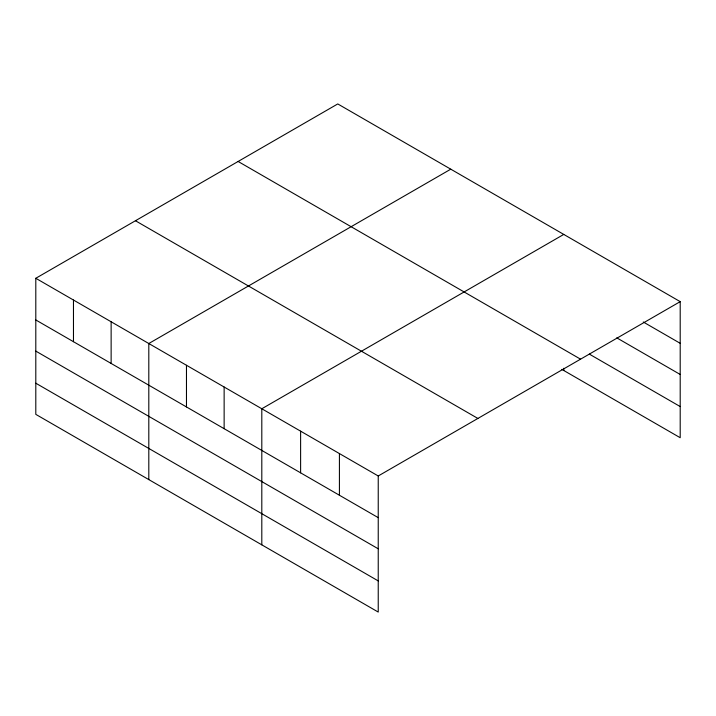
<?xml version="1.0" encoding="UTF-8"?>
<svg xmlns="http://www.w3.org/2000/svg" width="716" height="716" viewBox="0 0 716 716"><rect width="100%" height="100%" fill="white"/><g stroke="black" fill="none" stroke-linecap="round" stroke-linejoin="round"><path stroke-width="1.07" d="M378.236 548.805L378.236 475.979L35.8 278.282L35.8 414.358L378.236 612.064L378.236 548.805L35.8 351.108M561.845 369.384L680.2 437.718L680.2 301.642L337.764 103.936L35.8 278.282M450.767 169.182L148.803 343.519L148.803 479.604M563.769 234.418L261.805 408.764L261.805 544.84M378.236 475.979L680.2 301.642M643.281 322.003L680.2 343.313M616.78 337.854L680.2 374.468M589.331 354.107L680.2 406.563M238.115 161.467L580.551 359.172M135.449 220.743L477.885 418.448M35.8 319.954L378.236 517.65M35.8 383.203L378.236 580.909M563.769 368.275L563.769 370.503M339.42 453.577L339.42 495.248M300.613 431.166L300.613 472.837M224.135 387.016L224.135 428.687M186.473 365.267L186.473 406.939M111.132 321.77L111.132 363.451M73.471 300.022L73.471 341.702"/></g></svg>
